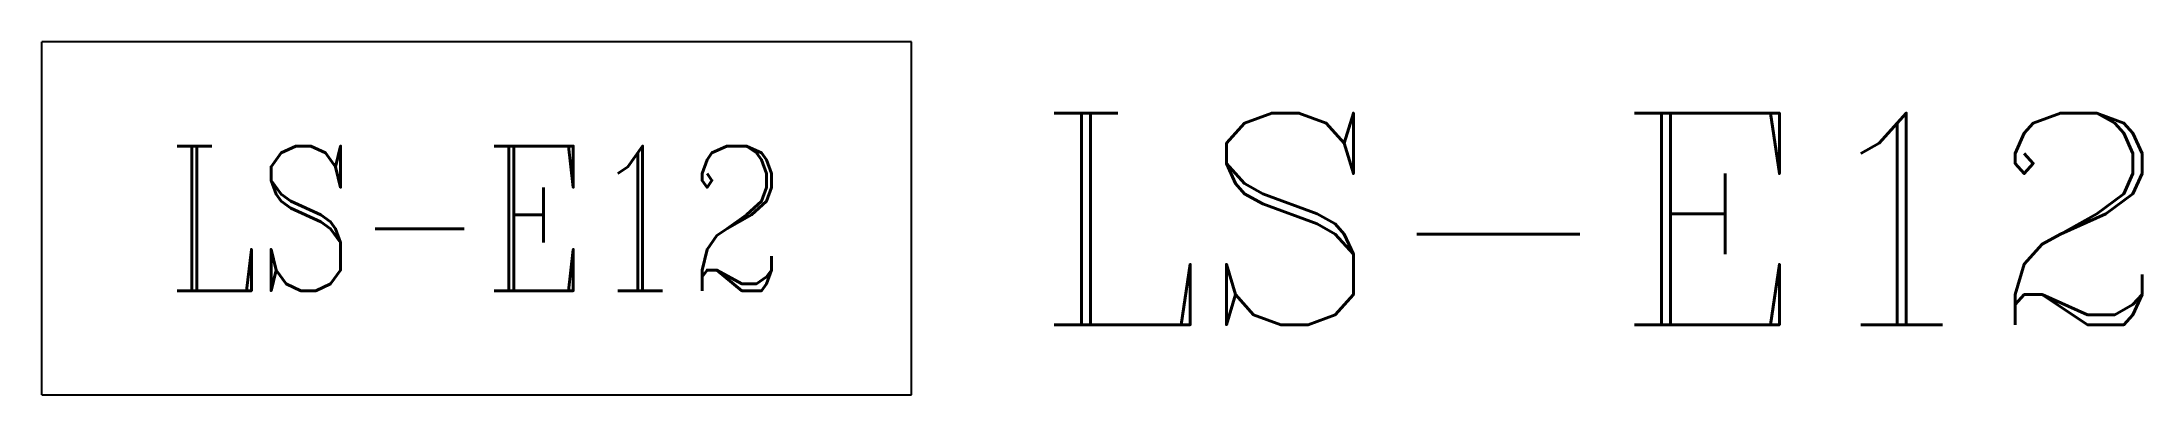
# Paper-space layout 'ENCLOSURES' of a CAD drawing. Header units: inches. Extents: x -1.22 to 0, y 7.7 to 7.91.
import ezdxf
from ezdxf.enums import TextEntityAlignment as Align

# ---------------------------------------------------------------- set-up
doc = ezdxf.new("R2010")
doc.units = ezdxf.units.IN
doc.header["$MEASUREMENT"] = 0
doc.layers.add('WATTSTOPPER', color=160, linetype='Continuous')
doc.styles.add('WS8th', font='complex.shx', dxfattribs={"height": 0.1875})

# ---------------------------------------------------------------- blocks, each defined once
blk = doc.blocks.new('key_LS-E12')
at = {"layer": 'WATTSTOPPER'}
for p, q in [((0.1581, 0.1003), (-0.3451, 0.1003)), ((-0.3451, -0.1037), (-0.3451, 0.1003)), ((0.1581, -0.1037), (0.1581, 0.1003)), ((-0.3451, -0.1037), (0.1581, -0.1037))]:
    blk.add_line(p, q, dxfattribs=at)
at = {"layer": 'WATTSTOPPER', "style": 'WS8th', "width": 0.8}
blk.add_text('LS-E12', height=0.0836, dxfattribs=at).set_placement((-0.0935, -0.0017), align=Align.MIDDLE_CENTER)
at = {"layer": 'WATTSTOPPER', "style": 'WS8th'}
blk.add_attdef('LEGEND_WATTSTOPPER', (0.2302, -0.0632), '', height=0.1224, dxfattribs=at)

psp = doc.layouts.new('ENCLOSURES')

# ---------------------------------------------------------------- block references
psp.add_blockref('key_LS-E12', (-0.8743, 7.8054)).add_auto_attribs({'LEGEND_WATTSTOPPER': 'LS-E12'})

doc.saveas('drawing.dxf')
